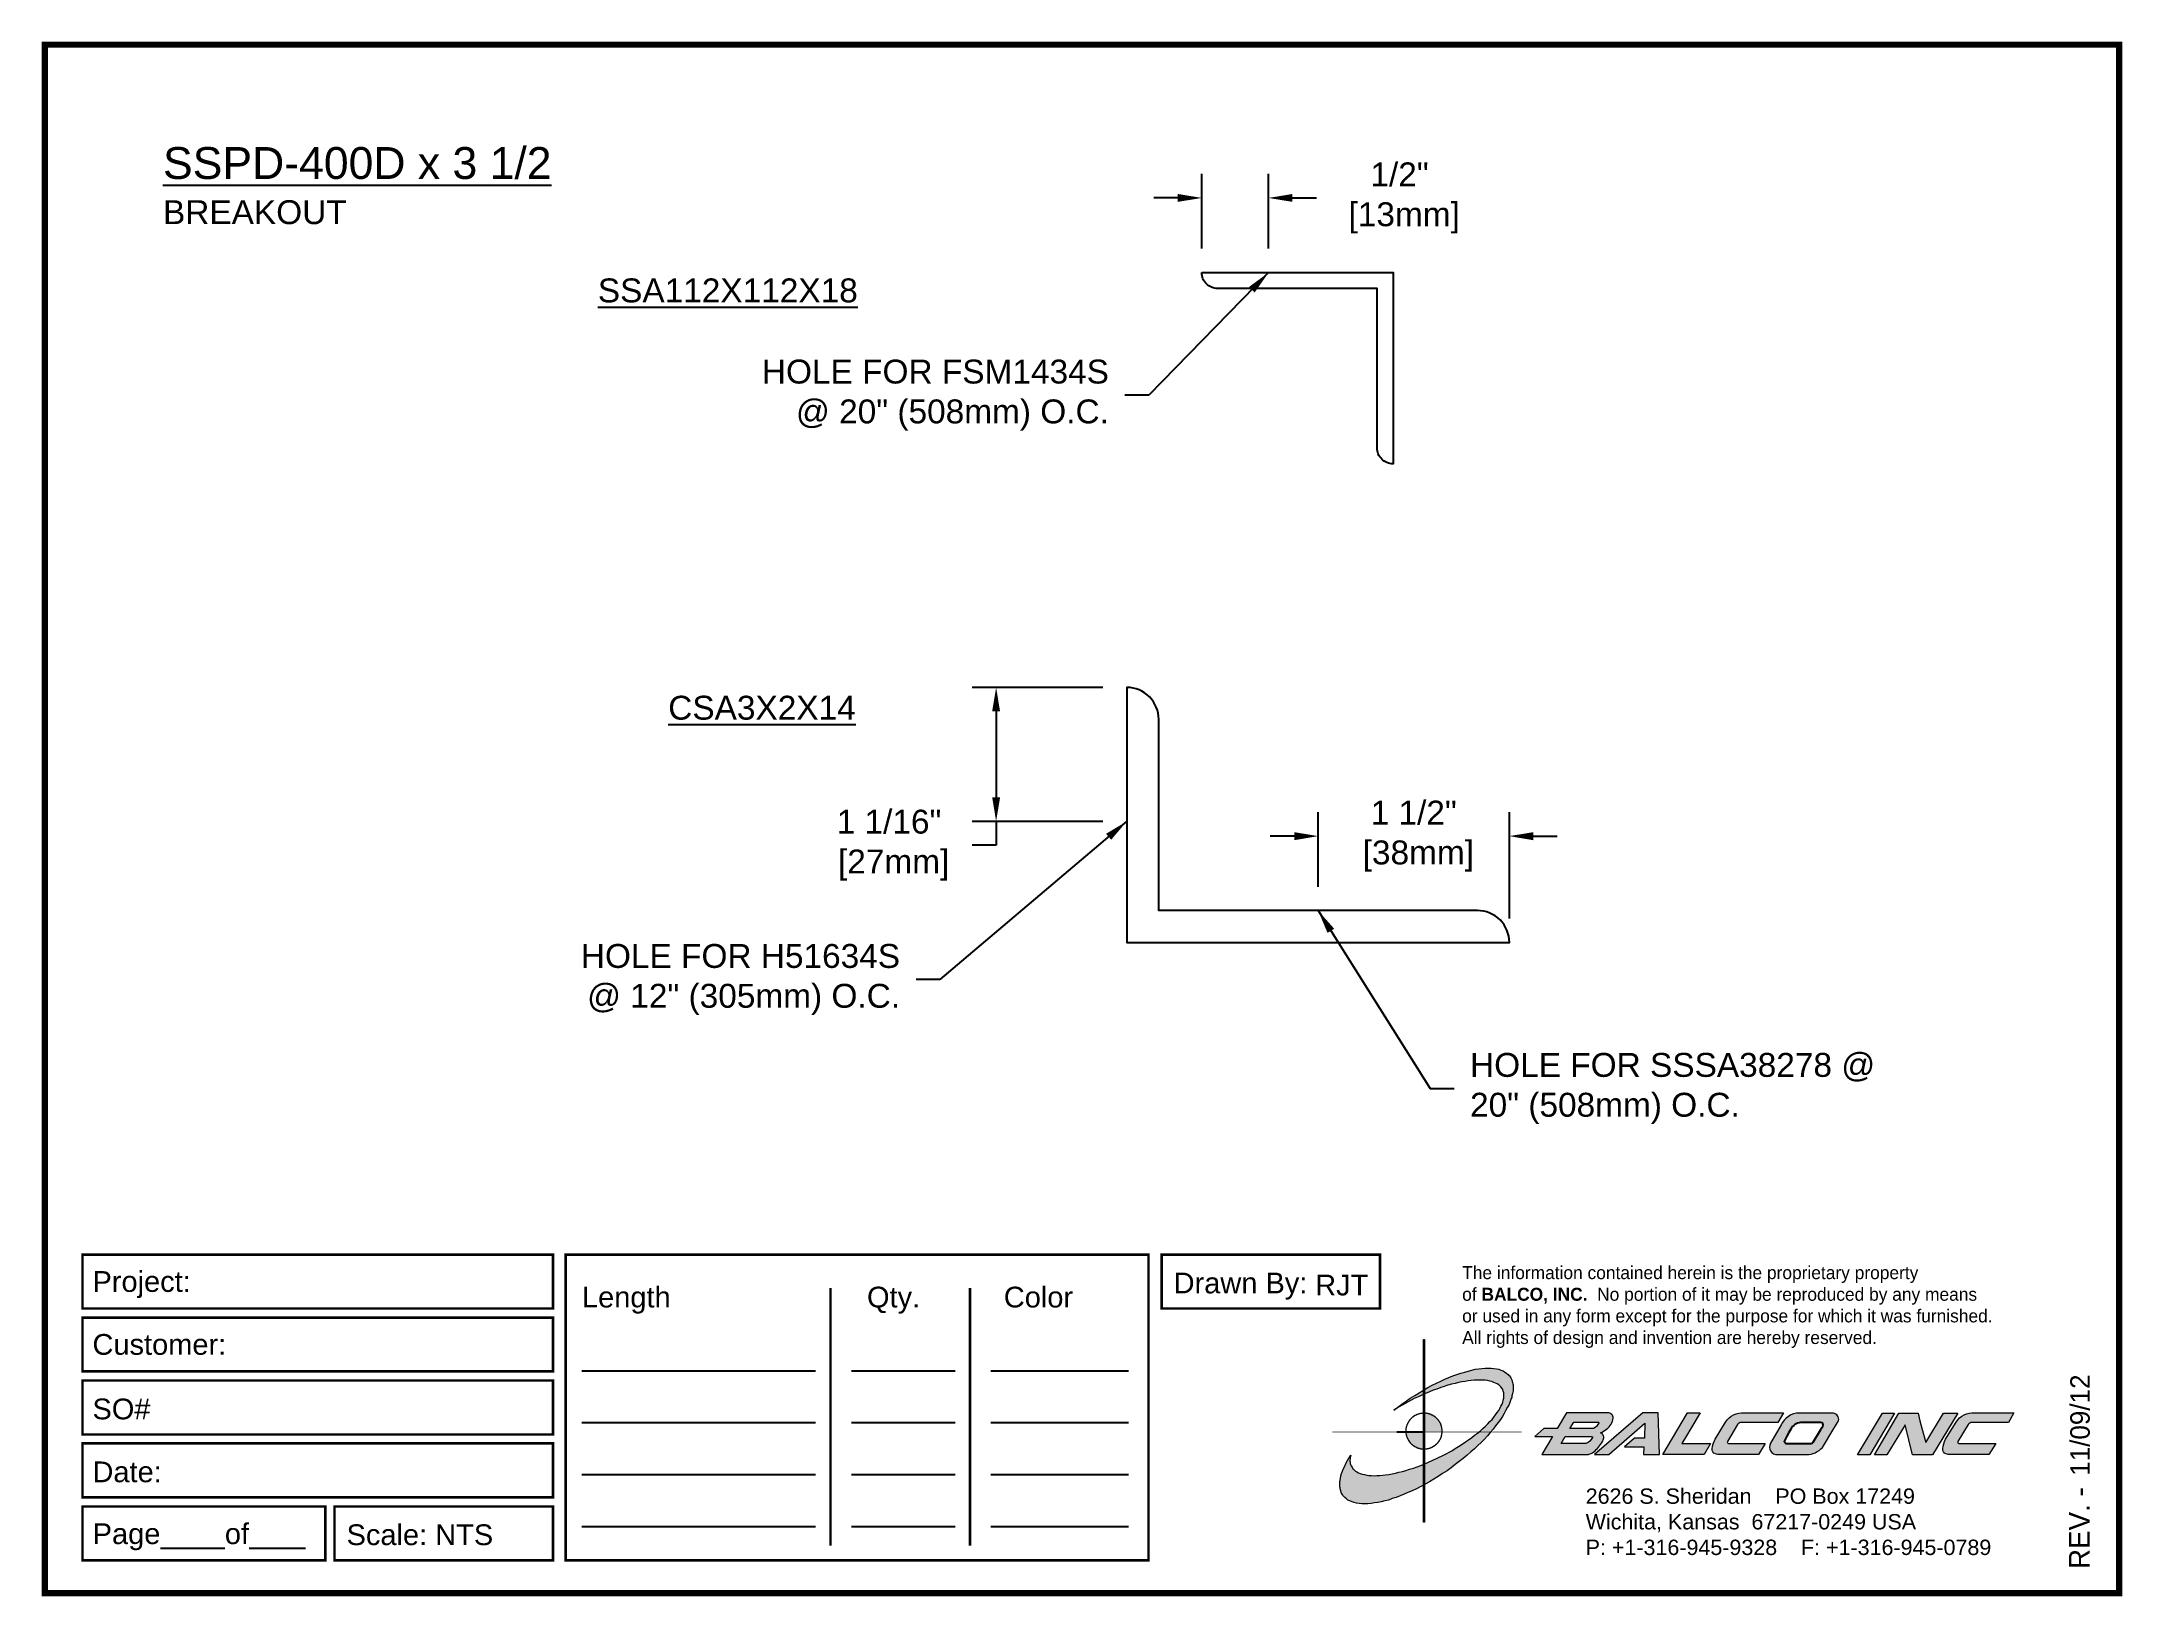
# Paper-space layout 'Breakout' of a CAD drawing. Header units: inches. Extents: x 0 to 10, y 0 to 7.5.
# The model-space entities are those that its viewports show. They can reach past a viewport. Long polylines and large blocks are cut down to what shows.
import ezdxf

# ---------------------------------------------------------------- set-up
doc = ezdxf.new("R2010")
doc.units = ezdxf.units.IN
doc.header["$MEASUREMENT"] = 0
for name, color, linetype in [('Border', 7, 'Continuous'), ('Dimensions', 3, 'Continuous'), ('Metals', 7, 'Continuous'), ('Text', 2, 'Continuous')]:
    doc.layers.add(name, color=color, linetype=linetype)
doc.styles.add('ARIAL', font='arial.ttf')
doc.styles.add('Copyright', font='ERASDEMI.TTF')
doc.dimstyles.new('Arial', dxfattribs={"dimtxt": 0.1875, "dimasz": 0.1875, "dimexe": 0.1875, "dimexo": 0.1875, "dimgap": 0.1875, "dimtad": 0, "dimtih": 1, "dimtoh": 1, "dimdec": 4, "dimzin": 0, "dimdsep": 46, "dimlunit": 4, "dimtxsty": 'ARIAL', "dimcen": 0.1875, "dimadec": 0, "dimazin": 0, "dimtfac": 1, "dimtdec": 4, "dimtofl": 0, "dimtmove": 0, "dimatfit": 3, "dimfxl": 0, "dimfrac": 2, "dimtolj": 1, "dimtzin": 0, "dimarcsym": 0})

# ---------------------------------------------------------------- blocks, each defined once
blk = doc.blocks.new('ACADlogo')
h = blk.add_hatch(color=256)
h.paths.add_polyline_path([(-3.346, 1.223), (-3.351, 1.223), (-3.351, 0.979), (-3.346, 0.982)])
h.paths.add_polyline_path([(-3.346, 0.961), (-3.351, 0.959), (-3.351, 0.868), (-3.346, 0.868)])
h.paths.add_polyline_path([(-3.346, 0.777), (-3.351, 0.777), (-3.351, 0.699), (-3.351, 0.695), (-3.35, 0.695), (-3.346, 0.695)])
h.paths.add_polyline_path([(-3.346, 0.864), (-3.346, 0.868), (-3.35, 0.868), (-3.351, 0.868), (-3.351, 0.777), (-3.346, 0.777), (-3.346, 0.778), (-3.348, 0.778)])
h.paths.add_polyline_path([(-3.346, 0.524), (-3.351, 0.521), (-3.351, 0.342), (-3.346, 0.342)])
h.paths.add_polyline_path([(-3.346, 0.695), (-3.351, 0.695), (-3.351, 0.621), (-3.346, 0.623)])
h.paths.add_polyline_path([(-3.346, 0.623), (-3.351, 0.621), (-3.351, 0.521), (-3.346, 0.524)])
h.paths.add_polyline_path([(-3.346, 0.982), (-3.351, 0.979), (-3.351, 0.959), (-3.346, 0.961)])
h = blk.add_hatch(color=175)
h.paths.add_polyline_path([(-3.518, 0.573), (-3.534, 0.571), (-3.548, 0.569), (-3.562, 0.567), (-3.576, 0.567), (-3.589, 0.566), (-3.602, 0.567), (-3.614, 0.568), (-3.625, 0.569), (-3.636, 0.572), (-3.646, 0.574), (-3.656, 0.577), (-3.664, 0.581), (-3.673, 0.585), (-3.682, 0.592), (-3.688, 0.598), (-3.694, 0.603), (-3.699, 0.614), (-3.703, 0.622), (-3.705, 0.631), (-3.706, 0.64), (-3.705, 0.648), (-3.705, 0.653), (-3.703, 0.659), (-3.702, 0.665), (-3.71, 0.652), (-3.717, 0.639), (-3.725, 0.626), (-3.731, 0.613), (-3.737, 0.601), (-3.741, 0.589), (-3.746, 0.577), (-3.749, 0.566), (-3.751, 0.555), (-3.753, 0.544), (-3.754, 0.538), (-3.754, 0.533), (-3.755, 0.523), (-3.754, 0.513), (-3.753, 0.508), (-3.752, 0.503), (-3.75, 0.494), (-3.748, 0.486), (-3.743, 0.477), (-3.74, 0.473), (-3.738, 0.469), (-3.734, 0.465), (-3.73, 0.461), (-3.723, 0.455), (-3.715, 0.449), (-3.706, 0.445), (-3.695, 0.44), (-3.685, 0.437), (-3.674, 0.434), (-3.661, 0.432), (-3.648, 0.431), (-3.634, 0.431), (-3.62, 0.431), (-3.604, 0.433), (-3.588, 0.435), (-3.572, 0.438), (-3.556, 0.441), (-3.538, 0.445), (-3.52, 0.449), (-3.503, 0.456), (-3.483, 0.461), (-3.464, 0.469), (-3.445, 0.477), (-3.426, 0.485), (-3.406, 0.494), (-3.385, 0.503), (-3.364, 0.514), (-3.351, 0.521), (-3.351, 0.621), (-3.364, 0.616), (-3.382, 0.609), (-3.4, 0.603), (-3.418, 0.598), (-3.436, 0.592), (-3.453, 0.587), (-3.47, 0.583), (-3.486, 0.579), (-3.503, 0.576)])
h.paths.add_polyline_path([(-3.215, 0.687), (-3.251, 0.667), (-3.289, 0.649), (-3.327, 0.631), (-3.346, 0.623), (-3.346, 0.524), (-3.343, 0.525), (-3.323, 0.537), (-3.302, 0.549), (-3.28, 0.563), (-3.259, 0.577), (-3.238, 0.59), (-3.218, 0.605), (-3.198, 0.62), (-3.179, 0.635), (-3.16, 0.65), (-3.141, 0.665), (-3.123, 0.681), (-3.106, 0.696), (-3.089, 0.712), (-3.074, 0.727), (-3.058, 0.743), (-3.043, 0.759), (-3.028, 0.777), (-3.085, 0.777), (-3.091, 0.772), (-3.105, 0.761), (-3.118, 0.75), (-3.134, 0.739), (-3.149, 0.729), (-3.165, 0.718), (-3.182, 0.707), (-3.198, 0.697)])
h.paths.add_polyline_path([(-2.921, 1.009), (-2.922, 1.015), (-2.924, 1.02), (-2.926, 1.029), (-2.931, 1.038), (-2.934, 1.043), (-2.936, 1.047), (-2.94, 1.05), (-2.943, 1.054), (-2.951, 1.06), (-2.959, 1.066), (-2.968, 1.071), (-2.978, 1.075), (-2.989, 1.079), (-3, 1.081), (-3.013, 1.083), (-3.026, 1.084), (-3.04, 1.084), (-3.054, 1.084), (-3.07, 1.083), (-3.085, 1.081), (-3.102, 1.079), (-3.118, 1.075), (-3.136, 1.07), (-3.153, 1.066), (-3.171, 1.06), (-3.191, 1.054), (-3.21, 1.047), (-3.229, 1.039), (-3.248, 1.031), (-3.268, 1.022), (-3.289, 1.012), (-3.31, 1.002), (-3.33, 0.991), (-3.346, 0.982), (-3.346, 0.961), (-3.323, 0.971), (-3.305, 0.978), (-3.287, 0.984), (-3.268, 0.991), (-3.251, 0.996), (-3.234, 1.002), (-3.216, 1.007), (-3.199, 1.011), (-3.182, 1.015), (-3.167, 1.018), (-3.15, 1.021), (-3.136, 1.023), (-3.121, 1.025), (-3.107, 1.026), (-3.093, 1.026), (-3.079, 1.027), (-3.067, 1.026), (-3.054, 1.026), (-3.043, 1.025), (-3.032, 1.022), (-3.022, 1.02), (-3.013, 1.016), (-3, 1.011), (-2.989, 1.005), (-2.983, 0.999), (-2.978, 0.994), (-2.973, 0.987), (-2.969, 0.981), (-2.967, 0.973), (-2.965, 0.965), (-2.964, 0.957), (-2.964, 0.949), (-2.964, 0.944), (-2.965, 0.94), (-2.967, 0.93), (-2.969, 0.921), (-2.973, 0.911), (-2.978, 0.901), (-2.983, 0.891), (-2.989, 0.881), (-2.996, 0.871), (-3.004, 0.86), (-3.012, 0.849), (-3.021, 0.838), (-3.032, 0.827), (-3.042, 0.816), (-3.053, 0.805), (-3.065, 0.794), (-3.077, 0.783), (-3.085, 0.777), (-3.028, 0.777), (-3.016, 0.791), (-3.004, 0.806), (-2.992, 0.822), (-2.981, 0.837), (-2.971, 0.852), (-2.962, 0.866), (-2.954, 0.882), (-2.946, 0.896), (-2.939, 0.91), (-2.934, 0.924), (-2.929, 0.938), (-2.926, 0.944), (-2.925, 0.951), (-2.922, 0.963), (-2.92, 0.975), (-2.92, 0.982), (-2.919, 0.987), (-2.92, 0.999), (-2.92, 1.005)])
h.paths.add_polyline_path([(-3.372, 0.966), (-3.393, 0.953), (-3.415, 0.94), (-3.435, 0.925), (-3.455, 0.911), (-3.475, 0.897), (-3.494, 0.882), (-3.468, 0.898), (-3.439, 0.915), (-3.41, 0.93), (-3.396, 0.938), (-3.38, 0.945), (-3.351, 0.959), (-3.351, 0.979)])
h = blk.add_hatch(color=256)
h.paths.add_polyline_path([(-3.268, 0.814), (-3.27, 0.819), (-3.273, 0.824), (-3.276, 0.828), (-3.279, 0.833), (-3.282, 0.837), (-3.286, 0.841), (-3.29, 0.845), (-3.294, 0.849), (-3.298, 0.852), (-3.303, 0.855), (-3.308, 0.858), (-3.313, 0.86), (-3.318, 0.863), (-3.323, 0.864), (-3.328, 0.866), (-3.334, 0.867), (-3.339, 0.868), (-3.345, 0.868), (-3.346, 0.868), (-3.346, 0.777), (-3.335, 0.777), (-3.262, 0.777), (-3.262, 0.781), (-3.262, 0.787), (-3.263, 0.792), (-3.264, 0.798), (-3.265, 0.803), (-3.266, 0.808)])
h.paths.add_polyline_path([(-3.351, 0.777), (-3.436, 0.777), (-3.435, 0.773), (-3.435, 0.768), (-3.434, 0.762), (-3.432, 0.757), (-3.431, 0.752), (-3.428, 0.747), (-3.426, 0.742), (-3.423, 0.737), (-3.42, 0.732), (-3.417, 0.728), (-3.414, 0.723), (-3.41, 0.719), (-3.406, 0.716), (-3.401, 0.712), (-3.397, 0.709), (-3.392, 0.706), (-3.387, 0.704), (-3.382, 0.701), (-3.377, 0.699), (-3.372, 0.698), (-3.367, 0.696), (-3.361, 0.695), (-3.356, 0.695), (-3.351, 0.695)])
h.paths.add_polyline_path([(-3.346, 0.868), (-3.35, 0.868), (-3.351, 0.868), (-3.351, 0.777), (-3.346, 0.777)])
h = blk.add_hatch(color=256)
h.paths.add_polyline_path([(-2.438, 0.844, 0.412988), (-2.461, 0.869), (-2.663, 0.869), (-2.707, 0.794), (-2.771, 0.794), (-2.815, 0.755), (-2.73, 0.755), (-2.781, 0.668), (-2.563, 0.668, 0.107996), (-2.538, 0.677, 0.108939), (-2.494, 0.724, 0.080345), (-2.483, 0.745, 0.419497), (-2.499, 0.773, 0.149928), (-2.447, 0.815, 0.134283)])
h.paths.add_polyline_path([(-2.507, 0.821, -0.209012), (-2.532, 0.794), (-2.538, 0.794), (-2.646, 0.794), (-2.627, 0.825), (-2.51, 0.825, -0.56619)], flags=16)
h.paths.add_polyline_path([(-2.538, 0.75, -0.241309), (-2.569, 0.722), (-2.688, 0.722), (-2.669, 0.755), (-2.541, 0.755, -0.56619)], flags=16)
for points in [[(-2.285, 0.819), (-2.287, 0.748), (-2.335, 0.748), (-2.383, 0.705), (-2.29, 0.705), (-2.292, 0.668), (-2.215, 0.668), (-2.221, 0.869), (-2.295, 0.869), (-2.527, 0.668), (-2.458, 0.668)], [(-2.018, 0.869), (-2.079, 0.869), (-2.198, 0.668), (-2, 0.668), (-1.968, 0.722), (-2.107, 0.722), (-2.085, 0.759), (-2.064, 0.794)], [(-1.617, 0.869), (-1.807, 0.869, 0.270182), (-1.896, 0.825), (-1.946, 0.742, 0.109019), (-1.961, 0.695, 0.340665), (-1.945, 0.672, 0.129907), (-1.923, 0.668), (-1.738, 0.668), (-1.706, 0.722), (-1.878, 0.722), (-1.882, 0.722, -0.601242), (-1.887, 0.731), (-1.838, 0.813, -0.253048), (-1.821, 0.823), (-1.645, 0.823)], [(-1.083, 0.867), (-1.14, 0.867), (-1.261, 0.667), (-1.26, 0.667), (-1.202, 0.667)], [(-0.96, 0.83), (-0.969, 0.867), (-1.061, 0.867), (-1.179, 0.667), (-1.12, 0.667), (-1.031, 0.812), (-0.995, 0.667), (-0.9, 0.667), (-0.778, 0.867), (-0.846, 0.867), (-0.931, 0.727), (-0.951, 0.795)], [(-0.507, 0.869), (-0.697, 0.869, 0.270182), (-0.786, 0.825), (-0.836, 0.742, 0.109019), (-0.85, 0.695, 0.340665), (-0.835, 0.672, 0.129907), (-0.812, 0.668), (-0.628, 0.668), (-0.595, 0.722), (-0.768, 0.722), (-0.772, 0.722, -0.601242), (-0.777, 0.731), (-0.728, 0.813, -0.253048), (-0.71, 0.823), (-0.534, 0.823)], [(-3.346, 0.623), (-3.351, 0.621), (-3.351, 0.521), (-3.346, 0.524)]]:
    blk.add_hatch(color=256).paths.add_polyline_path(points)
h = blk.add_hatch(color=256)
h.paths.add_polyline_path([(-1.377, 0.868), (-1.383, 0.868), (-1.383, 0.868), (-1.44, 0.868), (-1.492, 0.868), (-1.541, 0.868, 0.297712), (-1.628, 0.811), (-1.68, 0.723, 0.585116), (-1.646, 0.668), (-1.506, 0.668, 0.210586), (-1.429, 0.703), (-1.415, 0.726), (-1.389, 0.769), (-1.352, 0.831, 0.4352)])
h.paths.add_polyline_path([(-1.437, 0.823, -0.603783), (-1.428, 0.805), (-1.431, 0.801), (-1.434, 0.796), (-1.438, 0.789), (-1.474, 0.728, -0.229001), (-1.489, 0.722), (-1.494, 0.722), (-1.501, 0.722), (-1.597, 0.722), (-1.604, 0.722, -0.492401), (-1.613, 0.734), (-1.601, 0.757), (-1.591, 0.775), (-1.582, 0.791, -0.238368), (-1.535, 0.823)], flags=16)
for q in [(-3.48, 0.777), (-3.351, 0.642)]:
    blk.add_line((-3.351, 0.777), q)
at = {"color": 7, "lineweight": 0}
for points in [[(-3.351, 1.223), (-3.346, 1.223), (-3.346, 0.342), (-3.351, 0.342), (-3.351, 1.223)], [(-2.292, 0.668), (-2.215, 0.668), (-2.221, 0.869), (-2.295, 0.869), (-2.527, 0.668), (-2.458, 0.668), (-2.285, 0.819), (-2.287, 0.748), (-2.286, 0.748), (-2.335, 0.748), (-2.383, 0.705), (-2.29, 0.705), (-2.292, 0.668), (-2.292, 0.668)], [(-2.198, 0.668), (-2.079, 0.869), (-2.018, 0.869), (-2.064, 0.794), (-2.085, 0.759), (-2.107, 0.722), (-1.968, 0.722), (-2, 0.668), (-2.198, 0.668), (-2.198, 0.668)], [(-1.383, 0.868), (-1.383, 0.868)], [(-1.261, 0.667), (-1.14, 0.867), (-1.083, 0.867), (-1.202, 0.667), (-1.26, 0.667), (-1.261, 0.667), (-1.261, 0.667)], [(-0.9, 0.667), (-0.995, 0.667), (-1.031, 0.812), (-1.12, 0.667), (-1.179, 0.667), (-1.061, 0.867), (-0.969, 0.867), (-0.96, 0.83), (-0.951, 0.795), (-0.931, 0.727), (-0.846, 0.867), (-0.778, 0.867), (-0.9, 0.667), (-0.9, 0.667)]]:
    blk.add_lwpolyline(points, dxfattribs=at)
at = {"color": 175, "lineweight": 0}
blk.add_lwpolyline([(-2.926, 1.029), (-2.924, 1.02), (-2.922, 1.015), (-2.921, 1.009), (-2.92, 1.005), (-2.92, 0.999), (-2.919, 0.987), (-2.92, 0.982), (-2.92, 0.975), (-2.922, 0.963), (-2.925, 0.951), (-2.926, 0.944), (-2.929, 0.938), (-2.934, 0.924), (-2.939, 0.91), (-2.946, 0.896), (-2.954, 0.882), (-2.962, 0.866), (-2.971, 0.852), (-2.981, 0.837), (-2.992, 0.822), (-3.004, 0.806), (-3.016, 0.791), (-3.03, 0.775), (-3.043, 0.759), (-3.058, 0.743), (-3.074, 0.727), (-3.089, 0.712), (-3.106, 0.696), (-3.123, 0.681), (-3.141, 0.665), (-3.16, 0.65), (-3.179, 0.635), (-3.198, 0.62), (-3.218, 0.605), (-3.238, 0.59), (-3.259, 0.577), (-3.28, 0.563), (-3.302, 0.549), (-3.323, 0.537), (-3.343, 0.525), (-3.364, 0.514), (-3.385, 0.503), (-3.406, 0.494), (-3.426, 0.485), (-3.445, 0.477), (-3.464, 0.469), (-3.483, 0.461), (-3.503, 0.456), (-3.52, 0.449), (-3.538, 0.445), (-3.556, 0.441), (-3.572, 0.438), (-3.588, 0.435), (-3.604, 0.433), (-3.62, 0.431), (-3.634, 0.431), (-3.648, 0.431), (-3.661, 0.432), (-3.674, 0.434), (-3.685, 0.437), (-3.695, 0.44), (-3.706, 0.445), (-3.715, 0.449), (-3.723, 0.455), (-3.73, 0.461), (-3.734, 0.465), (-3.738, 0.469), (-3.74, 0.473), (-3.743, 0.477), (-3.748, 0.486), (-3.75, 0.494), (-3.752, 0.503), (-3.753, 0.508), (-3.754, 0.513), (-3.755, 0.523), (-3.754, 0.533), (-3.754, 0.538), (-3.753, 0.544), (-3.751, 0.555), (-3.749, 0.566), (-3.746, 0.577), (-3.741, 0.589), (-3.737, 0.601), (-3.731, 0.613), (-3.725, 0.626), (-3.717, 0.639), (-3.71, 0.652), (-3.702, 0.665), (-3.703, 0.659), (-3.705, 0.653), (-3.705, 0.648), (-3.706, 0.642), (-3.706, 0.637), (-3.705, 0.631), (-3.704, 0.626), (-3.703, 0.621), (-3.699, 0.614), (-3.695, 0.607), (-3.691, 0.6), (-3.688, 0.598), (-3.685, 0.595), (-3.679, 0.589), (-3.673, 0.585), (-3.664, 0.581), (-3.656, 0.577), (-3.646, 0.574), (-3.636, 0.572), (-3.625, 0.569), (-3.614, 0.568), (-3.602, 0.567), (-3.589, 0.566), (-3.576, 0.567), (-3.562, 0.567), (-3.548, 0.569), (-3.534, 0.571), (-3.518, 0.573), (-3.503, 0.576), (-3.486, 0.579), (-3.47, 0.583), (-3.453, 0.587), (-3.436, 0.592), (-3.418, 0.598), (-3.4, 0.603), (-3.382, 0.609), (-3.364, 0.616), (-3.345, 0.623), (-3.327, 0.631), (-3.289, 0.649), (-3.251, 0.667), (-3.215, 0.687), (-3.198, 0.697), (-3.182, 0.707), (-3.165, 0.718), (-3.149, 0.729), (-3.134, 0.739), (-3.118, 0.75), (-3.105, 0.761), (-3.091, 0.772), (-3.077, 0.783), (-3.065, 0.794), (-3.053, 0.805), (-3.042, 0.816), (-3.032, 0.827), (-3.021, 0.838), (-3.012, 0.849), (-3.004, 0.86), (-2.996, 0.871), (-2.989, 0.881), (-2.983, 0.891), (-2.978, 0.901), (-2.973, 0.911), (-2.969, 0.921), (-2.967, 0.93), (-2.965, 0.94), (-2.964, 0.944), (-2.964, 0.949), (-2.964, 0.957), (-2.965, 0.965), (-2.967, 0.973), (-2.969, 0.981), (-2.973, 0.987), (-2.978, 0.994), (-2.98, 0.996), (-2.983, 0.999), (-2.989, 1.005), (-2.997, 1.009), (-3.004, 1.013), (-3.013, 1.016), (-3.022, 1.02), (-3.032, 1.022), (-3.043, 1.025), (-3.054, 1.026), (-3.067, 1.026), (-3.079, 1.027), (-3.093, 1.026), (-3.107, 1.026), (-3.121, 1.025), (-3.136, 1.023), (-3.15, 1.021), (-3.167, 1.018), (-3.182, 1.015), (-3.199, 1.011), (-3.216, 1.007), (-3.234, 1.002), (-3.251, 0.996), (-3.268, 0.991), (-3.287, 0.984), (-3.305, 0.978), (-3.323, 0.971), (-3.342, 0.962), (-3.38, 0.945), (-3.396, 0.938), (-3.41, 0.93), (-3.439, 0.915), (-3.468, 0.898), (-3.494, 0.882), (-3.475, 0.897), (-3.455, 0.911), (-3.435, 0.925), (-3.415, 0.94), (-3.393, 0.953), (-3.372, 0.966), (-3.351, 0.979), (-3.33, 0.991), (-3.31, 1.002), (-3.289, 1.012), (-3.268, 1.022), (-3.248, 1.031), (-3.229, 1.039), (-3.21, 1.047), (-3.191, 1.054), (-3.171, 1.06), (-3.153, 1.066), (-3.136, 1.07), (-3.118, 1.075), (-3.102, 1.079), (-3.085, 1.081), (-3.07, 1.083), (-3.054, 1.084), (-3.04, 1.084), (-3.026, 1.084), (-3.013, 1.083), (-3, 1.081), (-2.989, 1.079), (-2.978, 1.075), (-2.968, 1.071), (-2.959, 1.066), (-2.951, 1.06), (-2.943, 1.054), (-2.94, 1.05), (-2.936, 1.047), (-2.934, 1.043), (-2.931, 1.038), (-2.926, 1.029), (-2.926, 1.029)], dxfattribs=at)
at = {"color": 7, "lineweight": 0, "const_width": 0.0064}
blk.add_lwpolyline([(-3.262, 0.781), (-3.262, 0.787), (-3.263, 0.792), (-3.264, 0.798), (-3.265, 0.803), (-3.266, 0.808), (-3.268, 0.814), (-3.27, 0.819), (-3.273, 0.824), (-3.276, 0.828), (-3.279, 0.833), (-3.282, 0.837), (-3.286, 0.841), (-3.29, 0.845), (-3.294, 0.849), (-3.298, 0.852), (-3.303, 0.855), (-3.308, 0.858), (-3.313, 0.86), (-3.318, 0.863), (-3.323, 0.864), (-3.328, 0.866), (-3.334, 0.867), (-3.339, 0.868), (-3.345, 0.868), (-3.35, 0.868), (-3.356, 0.868), (-3.361, 0.867), (-3.367, 0.866), (-3.372, 0.865), (-3.377, 0.863), (-3.382, 0.862), (-3.387, 0.859), (-3.392, 0.857), (-3.397, 0.854), (-3.401, 0.851), (-3.406, 0.847), (-3.41, 0.843), (-3.414, 0.839), (-3.417, 0.835), (-3.42, 0.831), (-3.423, 0.826), (-3.426, 0.821), (-3.428, 0.816), (-3.431, 0.811), (-3.432, 0.806), (-3.434, 0.801), (-3.435, 0.795), (-3.435, 0.79), (-3.436, 0.784), (-3.436, 0.779), (-3.435, 0.773), (-3.435, 0.768), (-3.434, 0.762), (-3.432, 0.757), (-3.431, 0.752), (-3.428, 0.747), (-3.426, 0.742), (-3.423, 0.737), (-3.42, 0.732), (-3.417, 0.728), (-3.414, 0.723), (-3.41, 0.719), (-3.406, 0.716), (-3.401, 0.712), (-3.397, 0.709), (-3.392, 0.706), (-3.387, 0.704), (-3.382, 0.701), (-3.377, 0.699), (-3.372, 0.698), (-3.367, 0.696), (-3.361, 0.695), (-3.356, 0.695), (-3.35, 0.695), (-3.345, 0.695), (-3.339, 0.695), (-3.334, 0.696), (-3.328, 0.697), (-3.323, 0.698), (-3.318, 0.7), (-3.313, 0.702), (-3.308, 0.705), (-3.303, 0.708), (-3.298, 0.711), (-3.294, 0.714), (-3.29, 0.718), (-3.286, 0.721), (-3.282, 0.726), (-3.279, 0.73), (-3.276, 0.734), (-3.273, 0.739), (-3.27, 0.744), (-3.268, 0.749), (-3.266, 0.754), (-3.265, 0.76), (-3.264, 0.765), (-3.263, 0.77), (-3.262, 0.776), (-3.262, 0.781)], dxfattribs=at)
at = {"color": 7, "lineweight": 0}
for points in [[(-2.447, 0.815, 0.130368), (-2.438, 0.843, 0.448367), (-2.463, 0.869), (-2.663, 0.869), (-2.707, 0.794), (-2.771, 0.794), (-2.815, 0.755), (-2.73, 0.755), (-2.781, 0.668), (-2.563, 0.668, 0.107996), (-2.538, 0.677, 0.108939), (-2.494, 0.724, 0.077395), (-2.484, 0.744, 0.430878), (-2.499, 0.773, 0.149928)], [(-2.507, 0.821, -0.209012), (-2.532, 0.794), (-2.538, 0.794), (-2.646, 0.794), (-2.627, 0.825), (-2.512, 0.825), (-2.509, 0.825, -0.531288)], [(-1.838, 0.813), (-1.887, 0.731, 0.587385), (-1.882, 0.722), (-1.878, 0.722), (-1.706, 0.722), (-1.738, 0.668), (-1.923, 0.668, -0.129907), (-1.945, 0.672, -0.349839), (-1.961, 0.696, -0.107341), (-1.946, 0.742), (-1.896, 0.825, -0.270182), (-1.807, 0.869), (-1.617, 0.869), (-1.645, 0.823), (-1.821, 0.823, 0.252436)], [(-1.68, 0.723, 0.585116), (-1.646, 0.668), (-1.506, 0.668, 0.210586), (-1.429, 0.703), (-1.415, 0.726), (-1.389, 0.769), (-1.352, 0.831, 0.4352), (-1.377, 0.868), (-1.383, 0.868), (-1.383, 0.868), (-1.44, 0.868), (-1.492, 0.868), (-1.541, 0.868, 0.297712), (-1.628, 0.811)], [(-0.728, 0.813), (-0.777, 0.731, 0.587385), (-0.772, 0.722), (-0.768, 0.722), (-0.595, 0.722), (-0.628, 0.668), (-0.812, 0.668, -0.129907), (-0.835, 0.672, -0.349839), (-0.85, 0.696, -0.107341), (-0.836, 0.742), (-0.786, 0.825, -0.270182), (-0.697, 0.869), (-0.507, 0.869), (-0.534, 0.823), (-0.71, 0.823, 0.252436)], [(-2.569, 0.722), (-2.688, 0.722), (-2.669, 0.755), (-2.543, 0.755), (-2.54, 0.755, -0.531288), (-2.538, 0.75, -0.241309)]]:
    blk.add_lwpolyline(points, format="xyb", close=True, dxfattribs=at)
blk.add_lwpolyline([(-1.437, 0.823), (-1.535, 0.823, 0.238368), (-1.582, 0.791), (-1.591, 0.775), (-1.601, 0.757), (-1.613, 0.734, 0.490298), (-1.604, 0.722), (-1.597, 0.722), (-1.501, 0.722), (-1.494, 0.722), (-1.489, 0.722, 0.229001), (-1.474, 0.728), (-1.438, 0.789), (-1.434, 0.796), (-1.431, 0.801), (-1.428, 0.805, 0.603783)], format="xyb", close=True)
blk.add_lwpolyline([(-2.879, 0.777, 0.00455, 0.00455, 0), (-3.791, 0.777, 0.00183, 0.00183, 0), (-3.791, 0.777, 0.00183, 0.00183, 0)], format="xyseb", dxfattribs=at)
blk = doc.blocks.new('Quantity Data')
at = {"layer": 'Border', "color": 253}
for p, q in [((2.755, 1.254), (3.881, 1.254)), ((4.054, 1.254), (4.553, 1.254)), ((4.725, 1.254), (5.389, 1.254)), ((2.755, 1.004), (3.881, 1.004)), ((4.054, 1.004), (4.553, 1.004)), ((4.725, 1.004), (5.389, 1.004)), ((2.755, 0.754), (3.881, 0.754)), ((4.054, 0.754), (4.553, 0.754)), ((4.725, 0.754), (5.389, 0.754)), ((2.755, 0.504), (3.881, 0.504)), ((4.054, 0.504), (4.553, 0.504)), ((4.725, 0.504), (5.389, 0.504))]:
    blk.add_line(p, q, dxfattribs=at)
at = {"layer": 'Border', "const_width": 0.0125}
blk.add_lwpolyline([(5.485, 0.341), (2.678, 0.341), (2.678, 1.813), (5.485, 1.813)], close=True, dxfattribs=at)
for points in [[(3.953, 1.653), (3.953, 0.412)], [(4.625, 1.653), (4.625, 0.412)]]:
    blk.add_lwpolyline(points, dxfattribs=at)
at = {"layer": 'Border', "style": 'ARIAL'}
for s, p in [('Length', (2.756, 1.559)), ('Qty.', (4.129, 1.559)), ('Color', (4.788, 1.559))]:
    blk.add_text(s, height=0.1, dxfattribs=at).set_placement(p)
blk = doc.blocks.new('Drawn By')
at = {"layer": 'Border', "const_width": 0.0125}
blk.add_lwpolyline([(5.38, 1.813), (6.432, 1.813), (6.432, 1.554), (5.38, 1.554)], close=True, dxfattribs=at)
at = {"layer": 'Border', "style": 'ARIAL'}
blk.add_text('Drawn By: ', height=0.1, dxfattribs=at).set_placement((5.438, 1.627))
blk.add_attdef('XXX', (6.12, 1.617), '', height=0.1, dxfattribs=at)
blk = doc.blocks.new('Project Info')
at = {"layer": 'Border', "const_width": 0.0125}
for points in [[(0.182, 1.813), (2.448, 1.813), (2.448, 1.554), (0.182, 1.554)], [(0.182, 1.51), (2.448, 1.51), (2.448, 1.251), (0.182, 1.251)], [(0.182, 1.207), (2.448, 1.207), (2.448, 0.947), (0.182, 0.947)], [(0.182, 0.904), (2.448, 0.904), (2.448, 0.644), (0.182, 0.644)], [(0.182, 0.6), (1.352, 0.6), (1.352, 0.341), (0.182, 0.341)], [(1.396, 0.6), (2.448, 0.6), (2.448, 0.341), (1.396, 0.341)]]:
    blk.add_lwpolyline(points, close=True, dxfattribs=at)
at = {"layer": 'Border', "style": 'ARIAL'}
for s, p in [('Project:', (0.23, 1.634)), ('Customer:', (0.23, 1.331)), ('SO#', (0.23, 1.02)), ('Date:', (0.23, 0.717)), ('Page%%u        %%uof%%u       ', (0.231, 0.419)), ('Scale: NTS', (1.454, 0.414))]:
    blk.add_text(s, height=0.1, dxfattribs=at).set_placement(p)
blk = doc.blocks.new('REV')
at = {"style": 'Copyright'}
blk.add_text('REV. -', height=0.1, rotation=90, dxfattribs=at).set_placement((-0.142, 0.117))
at = {"style": 'Copyright', "flags": 4}
blk.add_attdef('REVISIONDATE', (-0.142, 0.566), '', height=0.0938, rotation=90, dxfattribs=at)
blk = doc.blocks.new('CSA3X2X14')
at = {"layer": 'Metals'}
blk.add_lwpolyline([(0.25, 1.75, 0.414214), (0, 2), (0, 0), (3, 0, 0.414214), (2.75, 0.25), (0.25, 0.25)], format="xyb", close=True, dxfattribs=at)
blk = doc.blocks.new('SSA112X112X18')
blk.add_lwpolyline([(0, 0), (-1.5, 0), (-1.5, -1.5, 0.414214), (-1.375, -1.375), (-1.375, -0.125), (-0.125, -0.125, 0.414214)], format="xyb", close=True)
blk = doc.blocks.new('*D22')
at = {"layer": 'Defpoints', "color": 0}
for p in [(38.241, 6.72), (38.241, 6.136), (39.741, 5.886)]:
    blk.add_point(p, dxfattribs=at)
at = {"layer": 'Dimensions', "color": 0, "lineweight": -2}
for p, q in [((38.241, 6.323), (38.241, 6.907)), ((39.741, 6.073), (39.741, 6.907)), ((38.054, 6.72), (37.866, 6.72)), ((39.929, 6.72), (40.116, 6.72))]:
    blk.add_line(p, q, dxfattribs=at)
at = {"layer": 'Dimensions', "color": 0}
for points in [[(38.054, 6.751), (38.054, 6.688), (38.241, 6.72)], [(39.929, 6.751), (39.929, 6.688), (39.741, 6.72)]]:
    blk.add_solid(points, dxfattribs=at)
at = {"layer": 'Dimensions', "color": 0, "insert": (38.991, 6.72), "char_height": 0.1875, "attachment_point": 5, "style": 'ARIAL'}
blk.add_mtext('\\A1;1 1/2"\\P [38mm]', dxfattribs=at)
blk = doc.blocks.new('*D23')
at = {"layer": 'Defpoints', "color": 0}
for p in [(35.716, 7.886), (36.741, 7.886), (36.741, 6.836)]:
    blk.add_point(p, dxfattribs=at)
at = {"layer": 'Dimensions', "color": 0, "lineweight": -2}
for p, q in [((36.554, 7.886), (35.529, 7.886)), ((35.716, 7.698), (35.716, 7.024)), ((36.554, 6.836), (35.529, 6.836)), ((35.716, 6.836), (35.716, 6.649)), ((35.716, 6.649), (35.529, 6.649))]:
    blk.add_line(p, q, dxfattribs=at)
at = {"layer": 'Dimensions', "color": 0}
for points in [[(35.685, 7.698), (35.747, 7.698), (35.716, 7.886)], [(35.685, 7.024), (35.747, 7.024), (35.716, 6.836)]]:
    blk.add_solid(points, dxfattribs=at)
at = {"layer": 'Dimensions', "color": 0, "insert": (34.876, 6.649), "char_height": 0.1875, "attachment_point": 5, "style": 'ARIAL'}
blk.add_mtext('\\A1;1 1/16"\\P [27mm]', dxfattribs=at)
blk = doc.blocks.new('*D24')
at = {"layer": 'Defpoints', "color": 0}
for p in [(37.853, 11.726), (37.329, 11.14), (37.853, 11.14)]:
    blk.add_point(p, dxfattribs=at)
at = {"layer": 'Dimensions', "color": 0, "lineweight": -2}
for p, q in [((37.329, 11.328), (37.329, 11.914)), ((37.853, 11.328), (37.853, 11.914)), ((37.141, 11.726), (36.954, 11.726)), ((38.04, 11.726), (38.228, 11.726))]:
    blk.add_line(p, q, dxfattribs=at)
at = {"layer": 'Dimensions', "color": 0}
for points in [[(37.141, 11.757), (37.141, 11.695), (37.329, 11.726)], [(38.04, 11.757), (38.04, 11.695), (37.853, 11.726)]]:
    blk.add_solid(points, dxfattribs=at)
at = {"layer": 'Dimensions', "color": 0, "insert": (38.88, 11.726), "char_height": 0.1875, "attachment_point": 5, "style": 'ARIAL'}
blk.add_mtext('\\A1;1/2"\\P [13mm]', dxfattribs=at)

msp = doc.modelspace()

# ---------------------------------------------------------------- block references
at = {"layer": 'Metals', "xscale": -1}
msp.add_blockref('SSA112X112X18', (37.32861, 11.14027), dxfattribs=at)
at = {"layer": 'Metals'}
msp.add_blockref('CSA3X2X14', (36.74131, 5.88578), dxfattribs=at)

# ---------------------------------------------------------------- texts
at = {"layer": 'Text', "style": 'ARIAL'}
for s, insert, char_height, width, attachment_point in [('{\\LSSPD-400D x 3 1/2\\P\\H0.75x;\\lBREAKOUT}', (29.18192, 12.12483), 0.25, 4.7396332, 1), ('{\\LSSA112X112X18}', (34.63105, 10.99923), 0.1875, 2.2451472, 6), ('HOLE FOR FSM1434S \\P@ 20" (508mm) O.C.', (36.60064, 10.17938), 0.1875, 3.9506446, 6), ('\\A1;{\\LCSA3X2X14}', (33.14442, 7.72587), 0.1875, 2.4899842, 4), ('HOLE FOR H51634S \\P@ 12" (305mm) O.C.', (34.96271, 5.5956), 0.1875, 4.2482114, 6), ('HOLE FOR SSSA38278 @\\P20" (508mm) O.C.', (39.43291, 4.74099), 0.1875, 3.6647516, 4)]:
    msp.add_mtext(s, dxfattribs=dict(at, insert=insert, char_height=char_height, width=width, attachment_point=attachment_point))

# ---------------------------------------------------------------- dimensions: what is measured, and where the dimension line sits
at = {"layer": 'Dimensions'}
for base, p1, p2, picture, middle in [((37.85284, 11.72614), (37.32861, 11.14027), (37.85284, 11.14027), '*D24', (38.87987, 11.72614)), ((38.24131, 6.71956), (39.74131, 5.88578), (38.24131, 6.13578), '*D22', (38.99131, 6.71956))]:
    dim = msp.add_linear_dim(base=base, p1=p1, p2=p2, dimstyle='Arial', override={"dimpost": '\\X'}, dxfattribs=at)
    dim.commit()
    dim.dimension.update_dxf_attribs({"geometry": picture, "text_midpoint": middle, "dimtype": 160})
dim = msp.add_linear_dim(base=(35.71601, 7.88578), p1=(36.74131, 6.83612), p2=(36.74131, 7.88578), angle=90, dimstyle='Arial', override={"dimpost": '\\X'}, dxfattribs=at)
dim.commit()
dim.dimension.update_dxf_attribs({"geometry": '*D23', "text_midpoint": (34.87648, 6.64862), "dimtype": 160})

# ---------------------------------------------------------------- leaders
at = {"layer": 'Text', "annotation_type": 0, "has_hookline": 1}
for points, hookline_direction, text_width in [([(37.85284, 11.14027), (36.91314, 10.17938), (36.72564, 10.17938)], 1, 2.68741), ([(36.74131, 6.83612), (35.27521, 5.5956), (35.08771, 5.5956)], 1, 2.46935), ([(38.24131, 6.13578), (39.12041, 4.74099), (39.30791, 4.74099)], 0, 3.14721)]:
    msp.add_leader(points, dimstyle='Arial', override={"dimgap": 0.125, "dimtad": 0}, dxfattribs=dict(at, hookline_direction=hookline_direction, text_width=text_width))

psp = doc.layouts.new('Breakout')

# ---------------------------------------------------------------- linework, layer by layer
at = {"layer": 'Border', "const_width": 0.03}
psp.add_lwpolyline([(0, 7.461), (9.993, 7.461), (9.993, 0), (0, 0)], close=True, dxfattribs=at)

# ---------------------------------------------------------------- block references
at = {"layer": 'Border'}
for name, p in [('Project Info', (0, -0.182)), ('Quantity Data', (-0.168, -0.182)), ('ACADlogo', (9.993, 0))]:
    psp.add_blockref(name, p, dxfattribs=at)
for name, p, values in [('Drawn By', (0, -0.182), {'XXX': 'RJT'}), ('REV', (9.993, 0), {'REVISIONDATE': '11/09/12'})]:
    psp.add_blockref(name, p, dxfattribs=at).add_auto_attribs(values)

# ---------------------------------------------------------------- texts
at = {"insert": (6.828, 1.576), "char_height": 0.0625, "width": 50.295, "attachment_point": 1, "style": 'Copyright'}
psp.add_mtext('The information contained herein is the proprietary property\\Pof {\\fEras Bold ITC|b0|i0|c0|p34;BALCO, INC.}  No portion of it may be reproduced by any means\\Por used in any form except for the purpose for which it was furnished.\\PAll rights of design and invention are hereby reserved.', dxfattribs=at)
at = {"layer": 'Border', "insert": (7.423, 0.505), "char_height": 0.074, "width": 2.3438, "attachment_point": 1, "style": 'ARIAL'}
psp.add_mtext('2626 S. Sheridan    PO Box 17249\\PWichita, Kansas  67217-0249 USA \\PP: +1-316-945-9328    F: +1-316-945-0789', dxfattribs=at)

# ---------------------------------------------------------------- viewports
at = {"layer": '0'}
psp.add_viewport(center=(4.997, 3.73), size=(9.993, 7.46055), view_center_point=(36.39006, 6.8538), view_height=12.146574, dxfattribs=at)

doc.saveas('drawing.dxf')
